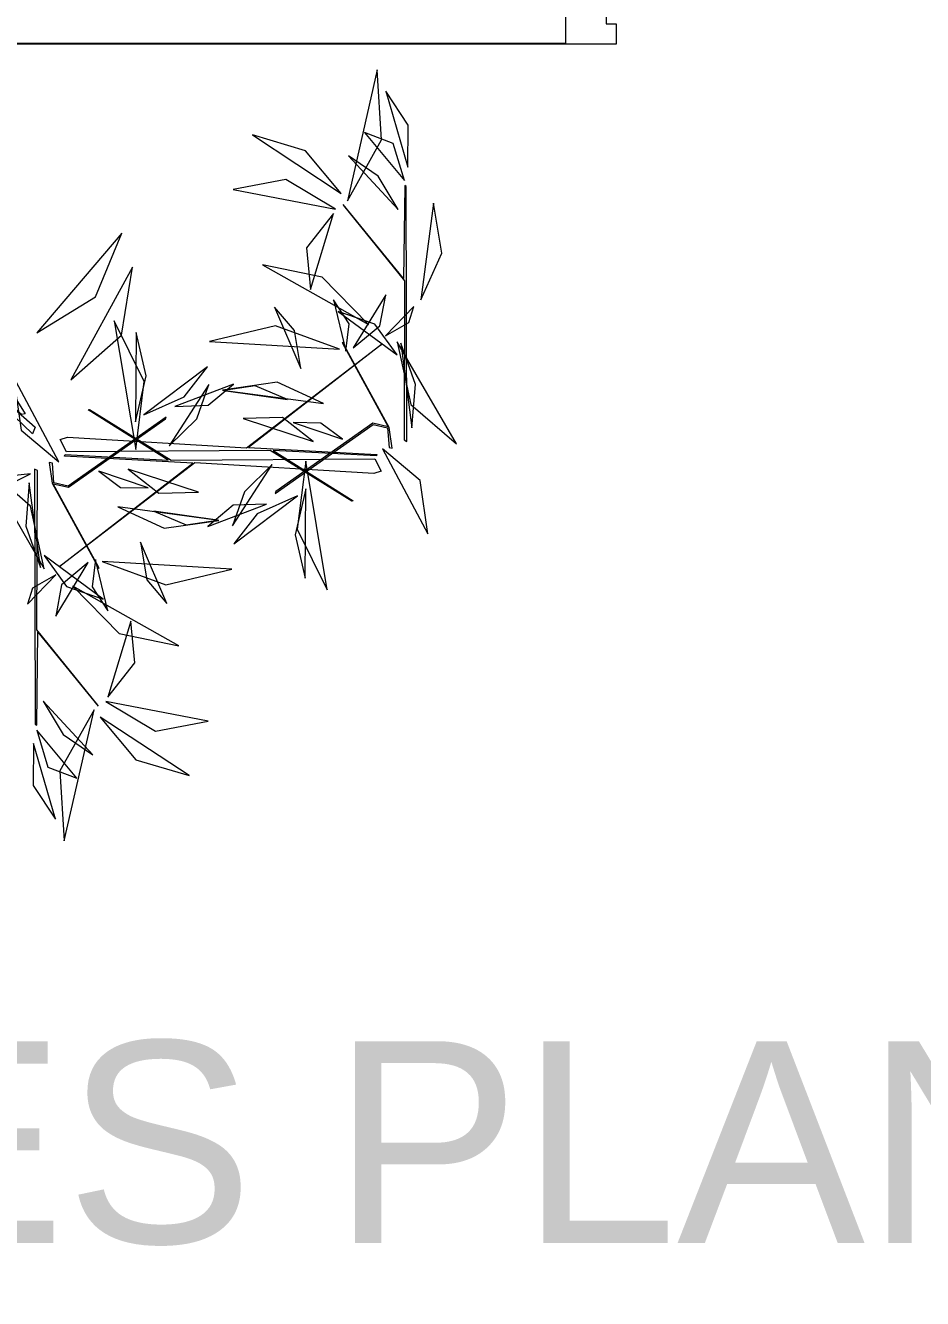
# Model space of a CAD drawing. Header units: millimetres. Extents: x 522027 to 600964, y -380282 to -298602.
# Drawn here: x 573186 to 574518, y -356067 to -354175 of the extents above; entities that cross this region are included whole.
import ezdxf

# ---------------------------------------------------------------- set-up
doc = ezdxf.new("R2010")
doc.units = ezdxf.units.MM
doc.layers.add('3-BAT C-Niveau -2', color=7, linetype='Continuous')
doc.layers.add('RESERAVTION', color=5, linetype='Continuous', lineweight=30)
doc.styles.add('Arial', font='arial.ttf')

# ---------------------------------------------------------------- blocks, each defined once
blk = doc.blocks.new('Groupe-87-1')
at = {"color": 253, "linetype": 'Continuous', "lineweight": 5, "true_color": 0xa0a0a4, "flags": 128}
for points in [[(16004.29, -47572.23), (16006.64, -47585.71), (15995.82, -47576.58), (15995.87, -47576.73), (16006.86, -47586.02), (16011.21, -47609.28), (16011.65, -47609.41), (16004.51, -47572.24), (16004.27, -47572.12), (16004.28, -47572.19)], [(15965.45, -47660.96), (15963.09, -47647.48), (15973.92, -47656.6), (15973.86, -47656.46), (15962.88, -47647.17), (15958.53, -47623.9), (15958.08, -47623.78), (15965.23, -47660.95), (15965.47, -47661.06), (15965.46, -47660.99)]]:
    blk.add_lwpolyline(points, dxfattribs=at)
for points in [[(15956.79, -47618.68), (15950.42, -47614.51), (15940.14, -47612.51), (15904.04, -47623.73), (15903.83, -47623.56), (15923.28, -47617.52), (15923.56, -47615.81), (15917.87, -47608), (15923.72, -47615.9), (15923.57, -47617.41), (15940.09, -47611.97), (15950.49, -47613.64), (15952.71, -47615.03), (15938.27, -47598.33), (15914.33, -47594.44), (15938.27, -47598.13), (15927.08, -47584.11), (15929.18, -47586.53), (15938.91, -47598.34), (15955.19, -47615.94), (15954.68, -47616.14), (15952.71, -47615.03), (15957.02, -47617.62)], [(16005.27, -47595.96), (15988.73, -47614.66), (16007.63, -47612.14), (16007.61, -47612.38), (15992.38, -47614.44), (16005.46, -47619.57), (16005.29, -47619.66), (15991.96, -47614.5), (15962.28, -47620.33), (15961.02, -47618.72), (15961.99, -47618.17), (15988.44, -47614.77), (16005.08, -47596.14)], [(16009.7, -47610.81), (16008.7, -47607.86), (15999.54, -47596.69), (15999.57, -47596.86), (16008.52, -47607.82), (16006.21, -47607.71), (15993.93, -47620.37), (15993.89, -47620.64), (16006.29, -47607.89), (16008.47, -47607.95), (16009.23, -47610.82)], [(15960.03, -47622.38), (15961.04, -47625.33), (15970.2, -47636.5), (15970.17, -47636.32), (15961.22, -47625.37), (15963.53, -47625.47), (15975.81, -47612.81), (15975.85, -47612.55), (15963.45, -47625.29), (15961.27, -47625.23), (15960.51, -47622.37)], [(15964.46, -47637.22), (15981, -47618.53), (15962.11, -47621.04), (15962.13, -47620.8), (15977.35, -47618.74), (15964.28, -47613.62), (15964.44, -47613.53), (15977.78, -47618.68), (16007.45, -47612.85), (16008.72, -47614.46), (16007.75, -47615.01), (15981.3, -47618.42), (15964.65, -47637.05)]]:
    blk.add_lwpolyline(points, close=True, dxfattribs=at)
at = {"color": 253, "linetype": 'Continuous', "lineweight": 5, "true_color": 0xa0a0a4}
for points in [[(15996.32, -47575.94, -186.41), (15999.62, -47566.07, -187.61), (15997.05, -47555.97, -186.97), (15997.05, -47555.97, -186.97), (15996.32, -47575.94, -186.41)], [(16004.23, -47569.33, -174.84), (16003.09, -47563.21, -175.45), (15998.91, -47558.89, -176.76), (15998.91, -47558.89, -176.76), (16004.23, -47569.33, -174.84)], [(16004.1, -47571.4, -174.58), (16001.45, -47566.32, -172.2), (15996.96, -47565.5, -168.43), (15996.96, -47565.5, -168.43), (16004.1, -47571.4, -174.58)], [(15995.23, -47575.04, -186.4), (15988.84, -47569.79, -186.75), (15980.64, -47568.95, -187), (15980.64, -47568.95, -187), (15995.23, -47575.04, -186.4)], [(16003.98, -47575.81, -186.97), (16000.13, -47571.51, -187.38), (15995.25, -47569.34, -185.5), (15995.25, -47569.34, -185.5), (16003.98, -47575.81, -186.97)], [(15994.82, -47577.49, -182.25), (15986.74, -47574.52, -178.08), (15979.36, -47577.43, -173.29), (15979.36, -47577.43, -173.29), (15994.82, -47577.49, -182.25)], [(16009.8, -47588.35, -200.41), (16011.58, -47580.96, -200.32), (16008.95, -47573.89, -200.54), (16008.95, -47573.89, -200.54), (16009.8, -47588.35, -200.41)], [(15994.66, -47578.19, -181.99), (15991.66, -47583.92, -181.12), (15993.38, -47589.92, -179.03), (15993.38, -47589.92, -179.03), (15994.66, -47578.19, -181.99)], [(15954.63, -47603.78, -220.09), (15962.22, -47596.91, -220.53), (15964.32, -47586.9, -219.34), (15964.32, -47586.9, -219.34), (15954.63, -47603.78, -220.09)], [(16002.82, -47593.41, -207.25), (15994.76, -47587.79, -205.29), (15985.69, -47587.62, -201.98), (15985.69, -47587.62, -201.98), (16002.82, -47593.41, -207.25)], [(16001.24, -47597.26, -215.21), (16004.5, -47593.31, -213.09), (16004.51, -47588.58, -210.46), (16004.51, -47588.58, -210.46), (16001.24, -47597.26, -215.21)], [(16005.64, -47594.58, -177.75), (16008.68, -47591.99, -175.38), (16008.93, -47589.51, -172.12), (16008.93, -47589.51, -172.12), (16005.64, -47594.58, -177.75)], [(15960.92, -47609.72, -220.85), (15967.07, -47601.79, -221.31), (15966.79, -47591.54, -222.56), (15966.79, -47591.54, -222.56), (15960.92, -47609.72, -220.85)], [(16000.25, -47597.91, -179.83), (16000, -47593.86, -178.67), (15997.03, -47590.77, -177.99), (15997.03, -47590.77, -177.99), (16000.25, -47597.91, -179.83)], [(16007.85, -47597.07, -207.06), (16003.73, -47593.19, -208.24), (15998.02, -47592.33, -209.24), (15998.02, -47592.33, -209.24), (16007.85, -47597.07, -207.06)], [(15994.14, -47601.69, -210.84), (15992.19, -47596.35, -209.98), (15988.64, -47593.47, -207.2), (15988.64, -47593.47, -207.2), (15994.14, -47601.69, -210.84)], [(15999.26, -47597.82, -179.52), (15989.28, -47596.16, -178.73), (15980.09, -47600.27, -177.91), (15980.09, -47600.27, -177.91), (15999.26, -47597.82, -179.52)], [(16007.51, -47595.16, -178.9), (16011.22, -47603.93, -176.01), (16018.95, -47608.41, -172.29), (16018.95, -47608.41, -172.29), (16007.51, -47595.16, -178.9)], [(16007.51, -47595.16, -178.9), (16011.22, -47603.93, -176.01), (16018.95, -47608.41, -172.29), (16018.95, -47608.41, -172.29), (16007.51, -47595.16, -178.9)], [(16012.03, -47607.28, -200.44), (16011.33, -47600.86, -199.26), (16008.09, -47595.25, -200.49), (16008.09, -47595.25, -200.49), (16012.03, -47607.28, -200.44)], [(15972.3, -47618.07, -225.36), (15971.67, -47607.95, -224.7), (15965.59, -47599.91, -224), (15965.59, -47599.91, -224), (15972.3, -47618.07, -225.36)], [(15971.51, -47614.08, -183.78), (15971.79, -47607.04, -183.14), (15969.15, -47600.99, -184.94), (15969.15, -47600.99, -184.94), (15971.51, -47614.08, -183.78)], [(15972.52, -47612.81, -176.88), (15977.94, -47609.08, -176.9), (15980.49, -47604.03, -174.04), (15980.49, -47604.03, -174.04), (15972.52, -47612.81, -176.88)], [(15998.47, -47606.2, -247.3), (15991.11, -47604.37, -244.69), (15983.35, -47607.02, -243.35), (15983.35, -47607.02, -243.35), (15998.47, -47606.2, -247.3)], [(15998.47, -47606.2, -247.3), (15991.11, -47604.37, -244.69), (15983.35, -47607.02, -243.35), (15983.35, -47607.02, -243.35), (15998.47, -47606.2, -247.3)], [(15993.07, -47606.58, -223.21), (15987.97, -47605.48, -222.61), (15983.54, -47607.02, -220.88), (15983.54, -47607.02, -220.88), (15993.07, -47606.58, -223.21)], [(15993.07, -47606.58, -223.21), (15987.97, -47605.48, -222.61), (15983.54, -47607.02, -220.88), (15983.54, -47607.02, -220.88), (15993.07, -47606.58, -223.21)], [(15976.82, -47610.73, -161.32), (15981.65, -47609.64, -161.24), (15984.76, -47605.83, -160.95), (15984.76, -47605.83, -160.95), (15976.82, -47610.73, -161.32)], [(15977.07, -47616.65, -228.81), (15980.39, -47611.92, -229.15), (15981.2, -47606.6, -227.32), (15981.2, -47606.6, -227.32), (15977.07, -47616.65, -228.81)], [(15997.98, -47612.02, -186.16), (15992.85, -47609.38, -185.75), (15987.11, -47610.59, -185.13), (15987.11, -47610.59, -185.13), (15997.98, -47612.02, -186.16)], [(16002.2, -47610.89, -197.01), (15998.6, -47609.12, -196.39), (15994.53, -47609.82, -196.61), (15994.53, -47609.82, -196.61), (16002.2, -47610.89, -197.01)], [(15952.47, -47610.87, -210.57), (15955.06, -47618.44, -206.9), (15961.43, -47622.03, -202.54), (15961.43, -47622.03, -202.54), (15952.47, -47610.87, -210.57)], [(16017.26, -47622.32, -210.57), (16014.68, -47614.75, -206.9), (16008.31, -47611.16, -202.54), (16008.31, -47611.16, -202.54), (16017.26, -47622.32, -210.57)], [(15997.44, -47615.12, -225.36), (15998.07, -47625.24, -224.7), (16004.15, -47633.28, -224), (16004.15, -47633.28, -224), (15997.44, -47615.12, -225.36)], [(15992.66, -47616.53, -228.81), (15989.34, -47621.26, -229.15), (15988.54, -47626.58, -227.32), (15988.54, -47626.58, -227.32), (15992.66, -47616.53, -228.81)], [(15997.22, -47620.38, -176.88), (15991.8, -47624.11, -176.9), (15989.25, -47629.15, -174.04), (15989.25, -47629.15, -174.04), (15997.22, -47620.38, -176.88)], [(15998.23, -47619.11, -183.78), (15997.94, -47626.14, -183.14), (16000.59, -47632.2, -184.94), (16000.59, -47632.2, -184.94), (15998.23, -47619.11, -183.78)], [(15967.54, -47622.29, -197.01), (15971.13, -47624.06, -196.39), (15975.21, -47623.36, -196.61), (15975.21, -47623.36, -196.61), (15967.54, -47622.29, -197.01)], [(15971.76, -47621.16, -186.16), (15976.89, -47623.81, -185.75), (15982.63, -47622.59, -185.13), (15982.63, -47622.59, -185.13), (15971.76, -47621.16, -186.16)], [(15992.91, -47622.45, -161.32), (15988.09, -47623.54, -161.24), (15984.98, -47627.36, -160.95), (15984.98, -47627.36, -160.95), (15992.91, -47622.45, -161.32)], [(15957.63, -47624.56, -200.73), (15950.94, -47626.57, -197.34), (15947.24, -47632.35, -193.77), (15947.24, -47632.35, -193.77), (15957.63, -47624.56, -200.73)], [(15957.63, -47624.56, -200.73), (15950.94, -47626.57, -197.34), (15947.24, -47632.35, -193.77), (15947.24, -47632.35, -193.77), (15957.63, -47624.56, -200.73)], [(15962.22, -47638.03, -178.9), (15958.51, -47629.26, -176.01), (15950.79, -47624.78, -172.29), (15950.79, -47624.78, -172.29), (15962.22, -47638.03, -178.9)], [(15962.22, -47638.03, -178.9), (15958.51, -47629.26, -176.01), (15950.79, -47624.78, -172.29), (15950.79, -47624.78, -172.29), (15962.22, -47638.03, -178.9)], [(15957.7, -47625.91, -200.44), (15958.41, -47632.32, -199.26), (15961.65, -47637.93, -200.49), (15961.65, -47637.93, -200.49), (15957.7, -47625.91, -200.44)], [(15971.26, -47626.98, -247.3), (15978.62, -47628.81, -244.69), (15986.38, -47626.16, -243.35), (15986.38, -47626.16, -243.35), (15971.26, -47626.98, -247.3)], [(15971.26, -47626.98, -247.3), (15978.62, -47628.81, -244.69), (15986.38, -47626.16, -243.35), (15986.38, -47626.16, -243.35), (15971.26, -47626.98, -247.3)], [(15976.66, -47626.61, -223.21), (15981.76, -47627.7, -222.61), (15986.19, -47626.17, -220.88), (15986.19, -47626.17, -220.88), (15976.66, -47626.61, -223.21)], [(15976.66, -47626.61, -223.21), (15981.76, -47627.7, -222.61), (15986.19, -47626.17, -220.88), (15986.19, -47626.17, -220.88), (15976.66, -47626.61, -223.21)], [(15975.59, -47631.5, -210.84), (15977.55, -47636.83, -209.98), (15981.09, -47639.72, -207.2), (15981.09, -47639.72, -207.2), (15975.59, -47631.5, -210.84)], [(15970.48, -47635.36, -179.52), (15980.46, -47637.02, -178.73), (15989.64, -47632.91, -177.91), (15989.64, -47632.91, -177.91), (15970.48, -47635.36, -179.52)], [(15968.5, -47635.92, -215.21), (15965.23, -47639.88, -213.09), (15965.23, -47644.61, -210.46), (15965.23, -47644.61, -210.46), (15968.5, -47635.92, -215.21)], [(15969.49, -47635.28, -179.83), (15969.74, -47639.32, -178.67), (15972.71, -47642.41, -177.99), (15972.71, -47642.41, -177.99), (15969.49, -47635.28, -179.83)], [(15961.89, -47636.11, -207.06), (15966.01, -47640, -208.24), (15971.72, -47640.86, -209.24), (15971.72, -47640.86, -209.24), (15961.89, -47636.11, -207.06)], [(15964.1, -47638.61, -177.75), (15961.06, -47641.19, -175.38), (15960.8, -47643.68, -172.12), (15960.8, -47643.68, -172.12), (15964.1, -47638.61, -177.75)], [(15966.92, -47639.78, -207.25), (15974.97, -47645.4, -205.29), (15984.04, -47645.57, -201.98), (15984.04, -47645.57, -201.98), (15966.92, -47639.78, -207.25)], [(15975.08, -47655, -181.99), (15978.08, -47649.26, -181.12), (15976.35, -47643.26, -179.03), (15976.35, -47643.26, -179.03), (15975.08, -47655, -181.99)], [(15974.92, -47655.69, -182.25), (15982.99, -47658.67, -178.08), (15990.38, -47655.76, -173.29), (15990.38, -47655.76, -173.29), (15974.92, -47655.69, -182.25)], [(15965.76, -47657.37, -186.97), (15969.6, -47661.68, -187.38), (15974.49, -47663.85, -185.5), (15974.49, -47663.85, -185.5), (15965.76, -47657.37, -186.97)], [(15973.42, -47657.24, -186.41), (15970.12, -47667.11, -187.61), (15972.68, -47677.21, -186.97), (15972.68, -47677.21, -186.97), (15973.42, -47657.24, -186.41)], [(15974.51, -47658.15, -186.4), (15980.9, -47663.39, -186.75), (15989.1, -47664.23, -187), (15989.1, -47664.23, -187), (15974.51, -47658.15, -186.4)], [(15965.63, -47661.79, -174.58), (15968.28, -47666.87, -172.2), (15972.78, -47667.69, -168.43), (15972.78, -47667.69, -168.43), (15965.63, -47661.79, -174.58)], [(15965.51, -47663.85, -174.84), (15966.65, -47669.98, -175.45), (15970.83, -47674.29, -176.76), (15970.83, -47674.29, -176.76), (15965.51, -47663.85, -174.84)]]:
    blk.add_polyline3d(points, dxfattribs=at)
blk = doc.blocks.new('Groupe-90-1')
at = {"color": 7, "linetype": 'Continuous', "lineweight": 13, "flags": 128}
for points in [[(16028.83, -47541.01), (16011.4, -47448.96), (16014.34, -47448.4), (16031.78, -47540.45)], [(16127.02, -47527.47), (16126.1, -47522.6), (16120.21, -47523.72), (16120.58, -47525.67), (16119.1, -47525.95), (16119.65, -47528.87)], [(16023.86, -47547.01), (16022.93, -47542.13), (16028.83, -47541.01), (16029.2, -47542.97), (16030.67, -47542.69), (16031.23, -47545.62)]]:
    blk.add_lwpolyline(points, close=True, dxfattribs=at)
at = {"color": 7, "linetype": 'Continuous', "lineweight": 13}
blk.add_arc((16028.62, -47540.3), 93, 10.7236, 98.8173, dxfattribs=at)

msp = doc.modelspace()

# ---------------------------------------------------------------- linework, layer by layer
at = {"layer": '3-BAT C-Niveau -2', "flags": 128}
msp.add_lwpolyline([(573988.2, -354202.7), (565391.5, -354202.7), (565391.5, -354152.7), (572454.3, -354152.7), (572454.3, -351203.4), (572504.3, -351203.4), (572504.3, -354152.7), (573988.2, -354152.7)], dxfattribs=at)

# ---------------------------------------------------------------- block references
at = {"layer": '3-BAT C-Niveau -2', "xscale": 10, "yscale": 10, "zscale": 10, "rotation": 349.2763985886067}
for name in ['Groupe-90-1', 'Groupe-87-1']:
    msp.add_blockref(name, (505019.3, 142779.7), dxfattribs=at)

# ---------------------------------------------------------------- texts
at = {"layer": 'RESERAVTION', "style": 'Arial'}
msp.add_text('RESERVATIONS GAINES TECHNIQUES PLANCHER SS-2', height=300, dxfattribs=at).set_placement((565677.6, -355984.3))

doc.saveas('drawing.dxf')
